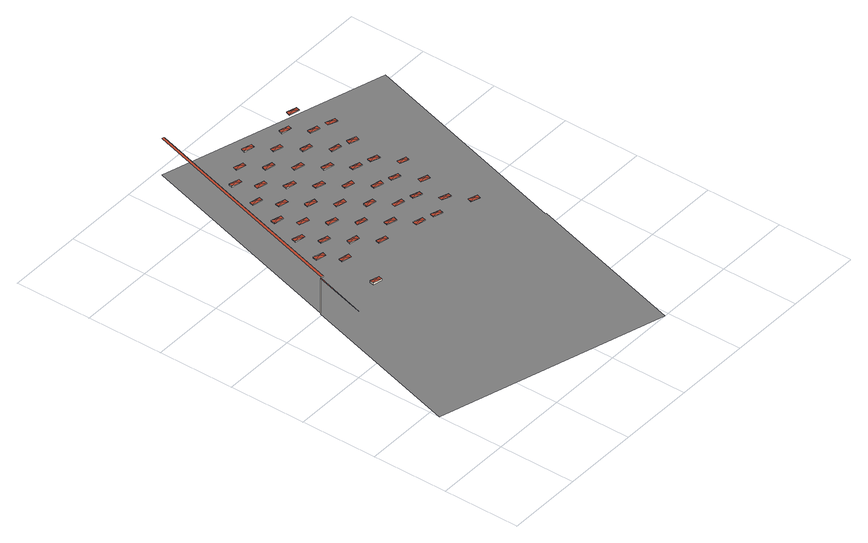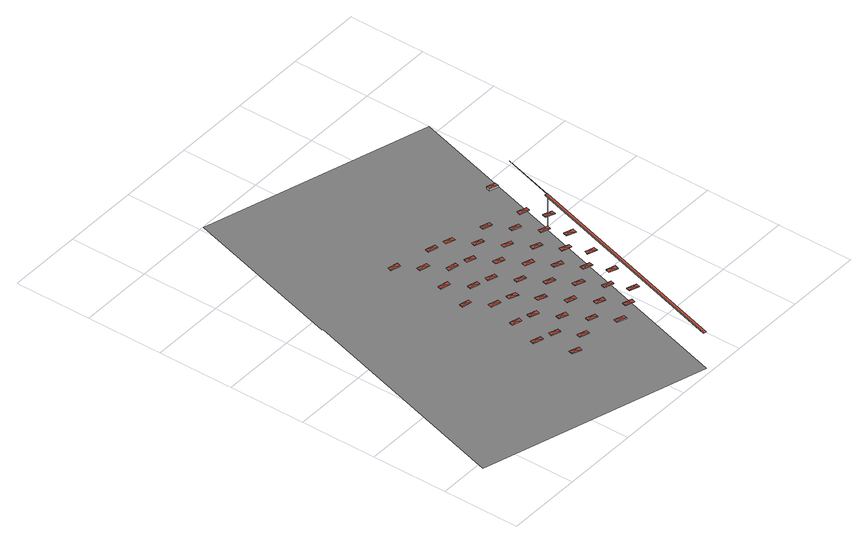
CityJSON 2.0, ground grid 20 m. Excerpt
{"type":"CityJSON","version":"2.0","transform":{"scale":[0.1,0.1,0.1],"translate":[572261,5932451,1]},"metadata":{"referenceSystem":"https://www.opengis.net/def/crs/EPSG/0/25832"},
"CityObjects":{
"building1":{"type":"Building","attributes":{"Grundfläche 2D":"6445.333892","Grundhöhe NN":"1.475"},"children":["building1-1","building1-2","building1-3","building1-4","building1-5","building1-6","building1-7","building1-8","building1-9","building1-10","building1-11","building1-12","building1-13","building1-14","building1-15","building1-16","building1-17","building1-18","building1-19","building1-20","building1-21","building1-22","building1-23","building1-24","building1-25","building1-26","building1-27","building1-28","building1-29","building1-30","building1-31","building1-32","building1-33","building1-34","building1-35","building1-36","building1-37","building1-38","building1-39","building1-40","building1-41","building1-42","building1-43","building1-44","building1-45","building1-46","building1-47"],"geometry":[{"type":"MultiSurface","lod":"3","boundaries":[[[0,1,2]],[[0,2,3,4]],[[2,5,6,7]],[[8,6,5,9]],[[10,11,12,13,14,15,16,17,4,3]],[[18,19,20,7,6,8]]],"semantics":{"surfaces":[{"type":"RoofSurface"},{"type":"WallSurface"},{"type":"GroundSurface"}],"values":[0,1,1,1,2,0]}}]},
"building1-1":{"type":"BuildingInstallation","parents":["building1"],"geometry":[{"type":"MultiSurface","lod":"3","boundaries":[[[21,22,23]],[[23,22,24]],[[25,22,21]],[[24,22,25]],[[26,27,21,23]],[[27,28,25,21]],[[28,29,24,25]],[[29,26,23,24]]],"semantics":{"surfaces":[{"type":"RoofSurface"},{"type":"WallSurface"}],"values":[0,0,0,0,1,1,1,1]}}]},
"building1-2":{"type":"BuildingInstallation","parents":["building1"],"geometry":[{"type":"MultiSurface","lod":"3","boundaries":[[[30,31,32]],[[32,31,33]],[[34,31,30]],[[33,31,34]],[[35,30,32,36]],[[35,37,34,30]],[[37,38,33,34]],[[38,36,32,33]]],"semantics":{"surfaces":[{"type":"RoofSurface"},{"type":"WallSurface"}],"values":[0,0,0,0,1,1,1,1]}}]},
"building1-3":{"type":"BuildingInstallation","parents":["building1"],"geometry":[{"type":"MultiSurface","lod":"3","boundaries":[[[39,40,41]],[[41,40,42]],[[43,40,39]],[[42,40,43]],[[44,45,39,41]],[[45,46,43,39]],[[46,47,42,43]],[[47,44,41,42]]],"semantics":{"surfaces":[{"type":"RoofSurface"},{"type":"WallSurface"}],"values":[0,0,0,0,1,1,1,1]}}]},
"building1-4":{"type":"BuildingInstallation","parents":["building1"],"geometry":[{"type":"MultiSurface","lod":"3","boundaries":[[[48,49,50]],[[50,49,51]],[[52,49,48]],[[51,49,52]],[[53,54,48,50]],[[54,55,52,48]],[[55,56,51,52]],[[56,53,50,51]]],"semantics":{"surfaces":[{"type":"RoofSurface"},{"type":"WallSurface"}],"values":[0,0,0,0,1,1,1,1]}}]},
"building1-5":{"type":"BuildingInstallation","parents":["building1"],"geometry":[{"type":"MultiSurface","lod":"3","boundaries":[[[57,58,59]],[[59,58,60]],[[61,58,57]],[[60,58,61]],[[62,63,57,59]],[[63,64,61,57]],[[64,65,60,61]],[[65,62,59,60]]],"semantics":{"surfaces":[{"type":"RoofSurface"},{"type":"WallSurface"}],"values":[0,0,0,0,1,1,1,1]}}]},
"building1-6":{"type":"BuildingInstallation","parents":["building1"],"geometry":[{"type":"MultiSurface","lod":"3","boundaries":[[[66,67,68]],[[68,67,69]],[[70,67,66]],[[69,67,70]],[[71,72,66,68]],[[72,73,70,66]],[[73,74,69,70]],[[74,71,68,69]]],"semantics":{"surfaces":[{"type":"RoofSurface"},{"type":"WallSurface"}],"values":[0,0,0,0,1,1,1,1]}}]},
"building1-7":{"type":"BuildingInstallation","parents":["building1"],"geometry":[{"type":"MultiSurface","lod":"3","boundaries":[[[75,76,77]],[[77,76,78]],[[79,76,75]],[[78,76,79]],[[80,81,75,77]],[[81,82,79,75]],[[82,83,78,79]],[[83,80,77,78]]],"semantics":{"surfaces":[{"type":"RoofSurface"},{"type":"WallSurface"}],"values":[0,0,0,0,1,1,1,1]}}]},
"building1-8":{"type":"BuildingInstallation","parents":["building1"],"geometry":[{"type":"MultiSurface","lod":"3","boundaries":[[[84,85,86]],[[86,85,87]],[[88,85,84]],[[87,85,88]],[[89,90,86,87]],[[90,91,84,86]],[[91,92,88,84]],[[92,89,87,88]]],"semantics":{"surfaces":[{"type":"RoofSurface"},{"type":"WallSurface"}],"values":[0,0,0,0,1,1,1,1]}}]},
"building1-9":{"type":"BuildingInstallation","parents":["building1"],"geometry":[{"type":"MultiSurface","lod":"3","boundaries":[[[93,94,95]],[[95,94,96]],[[97,94,93]],[[96,94,97]],[[98,99,93,95]],[[97,93,99,100]],[[100,101,96,97]],[[101,98,95,96]]],"semantics":{"surfaces":[{"type":"RoofSurface"},{"type":"WallSurface"}],"values":[0,0,0,0,1,1,1,1]}}]},
"building1-10":{"type":"BuildingInstallation","parents":["building1"],"geometry":[{"type":"MultiSurface","lod":"3","boundaries":[[[102,103,104]],[[104,103,105]],[[106,103,102]],[[105,103,106]],[[107,108,102,104]],[[108,109,106,102]],[[109,110,105,106]],[[110,107,104,105]]],"semantics":{"surfaces":[{"type":"RoofSurface"},{"type":"WallSurface"}],"values":[0,0,0,0,1,1,1,1]}}]},
"building1-11":{"type":"BuildingInstallation","parents":["building1"],"geometry":[{"type":"MultiSurface","lod":"3","boundaries":[[[111,112,113]],[[113,112,114]],[[115,112,111]],[[114,112,115]],[[116,117,111,113]],[[117,118,115,111]],[[118,119,114,115]],[[119,116,113,114]]],"semantics":{"surfaces":[{"type":"RoofSurface"},{"type":"WallSurface"}],"values":[0,0,0,0,1,1,1,1]}}]},
"building1-12":{"type":"BuildingInstallation","parents":["building1"],"geometry":[{"type":"MultiSurface","lod":"3","boundaries":[[[120,121,122]],[[122,121,123]],[[124,121,120]],[[123,121,124]],[[125,126,120,122]],[[126,127,124,120]],[[127,128,123,124]],[[128,125,122,123]]],"semantics":{"surfaces":[{"type":"RoofSurface"},{"type":"WallSurface"}],"values":[0,0,0,0,1,1,1,1]}}]},
"building1-13":{"type":"BuildingInstallation","parents":["building1"],"geometry":[{"type":"MultiSurface","lod":"3","boundaries":[[[129,130,131]],[[131,130,132]],[[133,130,129]],[[132,130,133]],[[134,135,129,131]],[[135,136,133,129]],[[136,137,132,133]],[[137,134,131,132]]],"semantics":{"surfaces":[{"type":"RoofSurface"},{"type":"WallSurface"}],"values":[0,0,0,0,1,1,1,1]}}]},
"building1-14":{"type":"BuildingInstallation","parents":["building1"],"geometry":[{"type":"MultiSurface","lod":"3","boundaries":[[[138,139,140]],[[140,139,141]],[[142,139,138]],[[141,139,142]],[[143,144,138,140]],[[144,145,142,138]],[[145,146,141,142]],[[146,143,140,141]]],"semantics":{"surfaces":[{"type":"RoofSurface"},{"type":"WallSurface"}],"values":[0,0,0,0,1,1,1,1]}}]},
"building1-15":{"type":"BuildingInstallation","parents":["building1"],"geometry":[{"type":"MultiSurface","lod":"3","boundaries":[[[147,148,149]],[[149,148,150]],[[151,148,147]],[[150,148,151]],[[152,153,147,149]],[[153,154,151,147]],[[154,155,150,151]],[[155,152,149,150]]],"semantics":{"surfaces":[{"type":"RoofSurface"},{"type":"WallSurface"}],"values":[0,0,0,0,1,1,1,1]}}]},
"building1-16":{"type":"BuildingInstallation","parents":["building1"],"geometry":[{"type":"MultiSurface","lod":"3","boundaries":[[[156,157,158]],[[158,157,159]],[[160,157,156]],[[159,157,160]],[[161,162,156,158]],[[162,163,160,156]],[[163,164,159,160]],[[164,161,158,159]]],"semantics":{"surfaces":[{"type":"RoofSurface"},{"type":"WallSurface"}],"values":[0,0,0,0,1,1,1,1]}}]},
"building1-17":{"type":"BuildingInstallation","parents":["building1"],"geometry":[{"type":"MultiSurface","lod":"3","boundaries":[[[165,166,167]],[[167,166,168]],[[169,166,165]],[[168,166,169]],[[170,171,169,165]],[[172,170,165,167]],[[171,173,168,169]],[[173,172,167,168]]],"semantics":{"surfaces":[{"type":"RoofSurface"},{"type":"WallSurface"}],"values":[0,0,0,0,1,1,1,1]}}]},
"building1-18":{"type":"BuildingInstallation","parents":["building1"],"geometry":[{"type":"MultiSurface","lod":"3","boundaries":[[[174,175,176]],[[176,175,177]],[[178,175,174]],[[177,175,178]],[[179,180,174,176]],[[180,181,178,174]],[[181,182,177,178]],[[182,179,176,177]]],"semantics":{"surfaces":[{"type":"RoofSurface"},{"type":"WallSurface"}],"values":[0,0,0,0,1,1,1,1]}}]},
"building1-19":{"type":"BuildingInstallation","parents":["building1"],"geometry":[{"type":"MultiSurface","lod":"3","boundaries":[[[183,184,185]],[[185,184,186]],[[187,184,183]],[[186,184,187]],[[188,189,183,185]],[[189,190,187,183]],[[190,191,186,187]],[[191,188,185,186]]],"semantics":{"surfaces":[{"type":"RoofSurface"},{"type":"WallSurface"}],"values":[0,0,0,0,1,1,1,1]}}]},
"building1-20":{"type":"BuildingInstallation","parents":["building1"],"geometry":[{"type":"MultiSurface","lod":"3","boundaries":[[[192,193,194]],[[194,193,195]],[[196,193,192]],[[195,193,196]],[[197,198,192,194]],[[198,199,196,192]],[[199,200,195,196]],[[200,197,194,195]]],"semantics":{"surfaces":[{"type":"RoofSurface"},{"type":"WallSurface"}],"values":[0,0,0,0,1,1,1,1]}}]},
"building1-21":{"type":"BuildingInstallation","parents":["building1"],"geometry":[{"type":"MultiSurface","lod":"3","boundaries":[[[201,202,203]],[[203,202,204]],[[205,202,201]],[[204,202,205]],[[206,207,201,203]],[[207,208,205,201]],[[208,209,204,205]],[[209,206,203,204]]],"semantics":{"surfaces":[{"type":"RoofSurface"},{"type":"WallSurface"}],"values":[0,0,0,0,1,1,1,1]}}]},
"building1-22":{"type":"BuildingInstallation","parents":["building1"],"geometry":[{"type":"MultiSurface","lod":"3","boundaries":[[[210,211,212]],[[212,211,213]],[[214,211,210]],[[213,211,214]],[[215,216,210,212]],[[217,215,212,213]],[[216,218,214,210]],[[218,217,213,214]]],"semantics":{"surfaces":[{"type":"RoofSurface"},{"type":"WallSurface"}],"values":[0,0,0,0,1,1,1,1]}}]},
"building1-23":{"type":"BuildingInstallation","parents":["building1"],"geometry":[{"type":"MultiSurface","lod":"3","boundaries":[[[219,220,221]],[[221,220,222]],[[223,220,219]],[[222,220,223]],[[224,225,219,221]],[[225,226,223,219]],[[226,227,222,223]],[[227,224,221,222]]],"semantics":{"surfaces":[{"type":"RoofSurface"},{"type":"WallSurface"}],"values":[0,0,0,0,1,1,1,1]}}]},
"building1-24":{"type":"BuildingInstallation","parents":["building1"],"geometry":[{"type":"MultiSurface","lod":"3","boundaries":[[[228,229,230]],[[230,229,231]],[[232,229,228]],[[231,229,232]],[[233,234,228,230]],[[234,235,232,228]],[[235,236,231,232]],[[236,233,230,231]]],"semantics":{"surfaces":[{"type":"RoofSurface"},{"type":"WallSurface"}],"values":[0,0,0,0,1,1,1,1]}}]},
"building1-25":{"type":"BuildingInstallation","parents":["building1"],"geometry":[{"type":"MultiSurface","lod":"3","boundaries":[[[237,238,239]],[[239,238,240]],[[241,238,237]],[[240,238,241]],[[242,243,237,239]],[[243,244,241,237]],[[244,245,240,241]],[[245,242,239,240]]],"semantics":{"surfaces":[{"type":"RoofSurface"},{"type":"WallSurface"}],"values":[0,0,0,0,1,1,1,1]}}]},
"building1-26":{"type":"BuildingInstallation","parents":["building1"],"geometry":[{"type":"MultiSurface","lod":"3","boundaries":[[[246,247,248]],[[248,247,249]],[[250,247,246]],[[249,247,250]],[[251,252,250,246]],[[253,251,246,248]],[[252,254,249,250]],[[254,253,248,249]]],"semantics":{"surfaces":[{"type":"RoofSurface"},{"type":"WallSurface"}],"values":[0,0,0,0,1,1,1,1]}}]},
"building1-27":{"type":"BuildingInstallation","parents":["building1"],"geometry":[{"type":"MultiSurface","lod":"3","boundaries":[[[255,256,257]],[[257,256,258]],[[259,256,255]],[[258,256,259]],[[260,261,255,257]],[[261,262,259,255]],[[262,263,258,259]],[[263,260,257,258]]],"semantics":{"surfaces":[{"type":"RoofSurface"},{"type":"WallSurface"}],"values":[0,0,0,0,1,1,1,1]}}]},
"building1-28":{"type":"BuildingInstallation","parents":["building1"],"geometry":[{"type":"MultiSurface","lod":"3","boundaries":[[[264,265,266]],[[266,265,267]],[[268,265,264]],[[267,265,268]],[[269,270,264,266]],[[271,269,266,267]],[[270,272,268,264]],[[272,271,267,268]]],"semantics":{"surfaces":[{"type":"RoofSurface"},{"type":"WallSurface"}],"values":[0,0,0,0,1,1,1,1]}}]},
"building1-29":{"type":"BuildingInstallation","parents":["building1"],"geometry":[{"type":"MultiSurface","lod":"3","boundaries":[[[273,274,275]],[[275,274,276]],[[277,274,273]],[[276,274,277]],[[278,279,273,275]],[[279,280,277,273]],[[280,281,276,277]],[[281,278,275,276]]],"semantics":{"surfaces":[{"type":"RoofSurface"},{"type":"WallSurface"}],"values":[0,0,0,0,1,1,1,1]}}]},
"building1-30":{"type":"BuildingInstallation","parents":["building1"],"geometry":[{"type":"MultiSurface","lod":"3","boundaries":[[[282,283,284]],[[284,283,285]],[[286,283,282]],[[285,283,286]],[[287,288,284,285]],[[289,282,284,288]],[[289,290,286,282]],[[290,287,285,286]]],"semantics":{"surfaces":[{"type":"RoofSurface"},{"type":"WallSurface"}],"values":[0,0,0,0,1,1,1,1]}}]},
"building1-31":{"type":"BuildingInstallation","parents":["building1"],"geometry":[{"type":"MultiSurface","lod":"3","boundaries":[[[291,292,293]],[[293,292,294]],[[295,292,291]],[[294,292,295]],[[296,297,295,291]],[[296,291,293]],[[297,294,295]]],"semantics":{"surfaces":[{"type":"RoofSurface"},{"type":"WallSurface"}],"values":[0,0,0,0,1,1,1]}}]},
"building1-32":{"type":"BuildingInstallation","parents":["building1"],"geometry":[{"type":"MultiSurface","lod":"3","boundaries":[[[298,299,300]],[[300,299,301]],[[302,299,298]],[[301,299,302]],[[303,304,298,300]],[[304,305,302,298]],[[305,306,301,302]],[[306,303,300,301]]],"semantics":{"surfaces":[{"type":"RoofSurface"},{"type":"WallSurface"}],"values":[0,0,0,0,1,1,1,1]}}]},
"building1-33":{"type":"BuildingInstallation","parents":["building1"],"geometry":[{"type":"MultiSurface","lod":"3","boundaries":[[[307,308,309]],[[309,308,310]],[[311,308,307]],[[310,308,311]],[[312,313,307,309]],[[313,314,311,307]],[[314,315,310,311]],[[315,312,309,310]]],"semantics":{"surfaces":[{"type":"RoofSurface"},{"type":"WallSurface"}],"values":[0,0,0,0,1,1,1,1]}}]},
"building1-34":{"type":"BuildingInstallation","parents":["building1"],"geometry":[{"type":"MultiSurface","lod":"3","boundaries":[[[316,317,318]],[[318,317,319]],[[320,317,316]],[[319,317,320]],[[321,322,316,318]],[[322,323,320,316]],[[323,324,319,320]],[[324,321,318,319]]],"semantics":{"surfaces":[{"type":"RoofSurface"},{"type":"WallSurface"}],"values":[0,0,0,0,1,1,1,1]}}]},
"building1-35":{"type":"BuildingInstallation","parents":["building1"],"geometry":[{"type":"MultiSurface","lod":"3","boundaries":[[[325,326,327]],[[327,326,328]],[[329,326,325]],[[328,326,329]],[[330,331,327,328]],[[332,330,328,329]],[[331,333,325,327]],[[333,332,329,325]]],"semantics":{"surfaces":[{"type":"RoofSurface"},{"type":"WallSurface"}],"values":[0,0,0,0,1,1,1,1]}}]},
"building1-36":{"type":"BuildingInstallation","parents":["building1"],"geometry":[{"type":"MultiSurface","lod":"3","boundaries":[[[334,335,336]],[[336,335,337]],[[338,335,334]],[[337,335,338]],[[339,340,336,337]],[[341,342,338,334]],[[340,341,334,336]],[[342,339,337,338]]],"semantics":{"surfaces":[{"type":"RoofSurface"},{"type":"WallSurface"}],"values":[0,0,0,0,1,1,1,1]}}]},
"building1-37":{"type":"BuildingInstallation","parents":["building1"],"geometry":[{"type":"MultiSurface","lod":"3","boundaries":[[[343,344,345]],[[345,344,346]],[[347,344,343]],[[346,344,347]],[[348,349,343,345]],[[349,350,347,343]],[[350,351,346,347]],[[351,348,345,346]]],"semantics":{"surfaces":[{"type":"RoofSurface"},{"type":"WallSurface"}],"values":[0,0,0,0,1,1,1,1]}}]},
"building1-38":{"type":"BuildingInstallation","parents":["building1"],"geometry":[{"type":"MultiSurface","lod":"3","boundaries":[[[352,353,354]],[[354,353,355]],[[356,353,352]],[[355,353,356]],[[357,352,354]],[[357,358,356,352]],[[358,355,356]]],"semantics":{"surfaces":[{"type":"RoofSurface"},{"type":"WallSurface"}],"values":[0,0,0,0,1,1,1]}}]},
"building1-39":{"type":"BuildingInstallation","parents":["building1"],"geometry":[{"type":"MultiSurface","lod":"3","boundaries":[[[359,360,361]],[[361,360,362]],[[363,360,359]],[[362,360,363]],[[364,365,359,361]],[[365,366,363,359]],[[366,367,362,363]],[[367,364,361,362]]],"semantics":{"surfaces":[{"type":"RoofSurface"},{"type":"WallSurface"}],"values":[0,0,0,0,1,1,1,1]}}]},
"building1-40":{"type":"BuildingInstallation","parents":["building1"],"geometry":[{"type":"MultiSurface","lod":"3","boundaries":[[[368,369,370]],[[370,369,371]],[[372,369,368]],[[371,369,372]],[[373,374,368,370]],[[374,375,372,368]],[[375,376,371,372]],[[376,373,370,371]]],"semantics":{"surfaces":[{"type":"RoofSurface"},{"type":"WallSurface"}],"values":[0,0,0,0,1,1,1,1]}}]},
"building1-41":{"type":"BuildingInstallation","parents":["building1"],"geometry":[{"type":"MultiSurface","lod":"3","boundaries":[[[377,378,379]],[[379,378,380]],[[381,378,377]],[[380,378,381]],[[382,383,377,379]],[[383,384,381,377]],[[384,385,380,381]],[[385,382,379,380]]],"semantics":{"surfaces":[{"type":"RoofSurface"},{"type":"WallSurface"}],"values":[0,0,0,0,1,1,1,1]}}]},
"building1-42":{"type":"BuildingInstallation","parents":["building1"],"geometry":[{"type":"MultiSurface","lod":"3","boundaries":[[[386,387,388]],[[388,387,389]],[[390,387,386]],[[389,387,390]],[[391,392,390,386]],[[391,386,388]],[[392,389,390]]],"semantics":{"surfaces":[{"type":"RoofSurface"},{"type":"WallSurface"}],"values":[0,0,0,0,1,1,1]}}]},
"building1-43":{"type":"BuildingInstallation","parents":["building1"],"geometry":[{"type":"MultiSurface","lod":"3","boundaries":[[[393,394,395]],[[395,394,396]],[[397,394,393]],[[396,394,397]],[[398,393,395,399]],[[398,400,397,393]],[[401,396,397,400]],[[401,399,395,396]]],"semantics":{"surfaces":[{"type":"RoofSurface"},{"type":"WallSurface"}],"values":[0,0,0,0,1,1,1,1]}}]},
"building1-44":{"type":"BuildingInstallation","parents":["building1"],"geometry":[{"type":"MultiSurface","lod":"3","boundaries":[[[402,403,404]],[[404,403,405]],[[406,403,402]],[[405,403,406]],[[404,405,407,408]],[[408,409,402,404]],[[409,410,406,402]],[[410,407,405,406]]],"semantics":{"surfaces":[{"type":"RoofSurface"},{"type":"WallSurface"}],"values":[0,0,0,0,1,1,1,1]}}]},
"building1-45":{"type":"BuildingInstallation","parents":["building1"],"geometry":[{"type":"MultiSurface","lod":"3","boundaries":[[[411,412,413]],[[413,412,414]],[[415,412,411]],[[414,412,415]],[[416,417,415,411]],[[418,419,413,414]],[[419,416,411,413]],[[417,418,414,415]]],"semantics":{"surfaces":[{"type":"RoofSurface"},{"type":"WallSurface"}],"values":[0,0,0,0,1,1,1,1]}}]},
"building1-46":{"type":"BuildingInstallation","parents":["building1"],"geometry":[{"type":"MultiSurface","lod":"3","boundaries":[[[420,421,422]],[[422,421,423]],[[424,421,420]],[[423,421,424]],[[425,426,423,424]],[[427,428,420,422]],[[428,425,424,420]],[[422,423,426,427]]],"semantics":{"surfaces":[{"type":"RoofSurface"},{"type":"WallSurface"}],"values":[0,0,0,0,1,1,1,1]}}]},
"building1-47":{"type":"BuildingInstallation","parents":["building1"],"geometry":[{"type":"MultiSurface","lod":"3","boundaries":[[[429,430,431]],[[431,430,432]],[[433,430,429]],[[432,430,433]],[[434,435,429,431]],[[435,436,433,429]],[[436,437,432,433]],[[437,434,431,432]]],"semantics":{"surfaces":[{"type":"RoofSurface"},{"type":"WallSurface"}],"values":[0,0,0,0,1,1,1,1]}}]}
},
"vertices":[
[128,606,105],[87,467,105],[129,606,105],[129,606,5],[128,606,5],[136,604,105],[136,604,108],[129,606,108],[306,1182,108],[306,1182,105],[300,1184,5],[300,1186,5],[884,1014,5],[713,432,5],[716,432,5],[589,1,5],[3,173,5],[1,174,5],[306,1184,108],[300,1186,108],[300,1184,108],
[200,490,115],[190,499,116],[177,497,115],[180,508,115],[203,501,115],[177,497,109],[200,490,110],[203,501,110],[180,508,109],
[196,644,109],[185,654,110],[171,652,108],[174,663,108],[199,655,109],[196,644,108],[171,652,106],[199,655,108],[174,663,106],
[224,595,111],[213,604,112],[199,602,110],[202,613,110],[228,606,111],[199,602,109],[224,595,110],[228,606,110],[202,613,109],
[219,721,109],[208,730,110],[193,728,108],[197,740,108],[222,732,109],[193,728,106],[219,721,108],[222,732,108],[197,740,106],
[247,671,111],[236,681,112],[222,679,110],[225,690,110],[250,682,111],[222,679,109],[247,671,110],[250,682,110],[225,690,109],
[284,619,114],[273,628,115],[258,626,113],[262,637,113],[287,630,114],[258,626,111],[284,619,113],[287,630,113],[262,637,111],
[241,798,109],[230,807,110],[216,805,108],[219,816,108],[245,809,109],[216,805,106],[241,798,108],[245,809,108],[219,816,106],
[321,567,116],[310,576,117],[296,574,115],[299,585,115],[324,578,116],[299,585,114],[296,574,114],[321,567,115],[324,578,115],
[269,748,111],[258,757,112],[244,756,110],[247,767,110],[273,759,111],[244,756,109],[269,748,110],[273,759,110],[247,767,109],
[306,695,114],[295,705,115],[281,703,113],[284,714,113],[310,707,114],[281,703,111],[306,695,113],[310,707,113],[284,714,111],
[264,875,109],[253,884,110],[239,882,108],[242,893,108],[267,886,109],[239,882,106],[264,875,108],[267,886,108],[242,893,106],
[344,643,116],[333,652,117],[318,651,115],[322,662,115],[347,654,116],[318,651,114],[344,643,115],[347,654,115],[322,662,114],
[292,825,111],[281,834,112],[267,832,110],[270,843,110],[295,836,111],[267,832,109],[292,825,110],[295,836,110],[270,843,109],
[381,590,119],[370,599,120],[356,598,118],[359,609,118],[385,601,119],[356,598,116],[381,590,118],[385,601,118],[359,609,116],
[329,772,114],[318,782,115],[304,780,113],[307,791,113],[332,783,114],[304,780,111],[329,772,113],[332,783,113],[307,791,111],
[287,951,109],[276,960,110],[261,959,108],[264,970,108],[290,962,109],[261,959,106],[287,951,108],[290,962,108],[264,970,106],
[418,538,121],[407,547,122],[393,545,120],[396,556,120],[421,549,121],[418,538,120],[421,549,120],[393,545,119],[396,556,119],
[366,720,116],[355,729,117],[341,728,115],[344,739,115],[370,731,116],[341,728,114],[366,720,115],[370,731,115],[344,739,114],
[315,902,111],[304,911,112],[289,909,110],[293,920,110],[318,913,111],[289,909,109],[315,902,110],[318,913,110],[293,920,109],
[404,667,119],[393,676,120],[379,674,118],[382,685,118],[407,678,119],[379,674,116],[404,667,118],[407,678,118],[382,685,116],
[352,849,114],[340,858,115],[326,857,113],[329,868,113],[355,860,114],[326,857,111],[352,849,113],[355,860,113],[329,868,111],
[464,525,120],[453,534,122],[439,532,121],[442,543,121],[467,536,120],[439,532,120],[464,525,119],[442,543,120],[467,536,119],
[441,615,121],[430,624,122],[416,622,120],[419,633,120],[444,626,121],[416,622,119],[441,615,120],[444,626,120],[419,633,119],
[389,797,116],[378,806,117],[364,804,115],[367,815,115],[392,808,116],[364,804,114],[389,797,115],[392,808,115],[367,815,114],
[337,978,111],[326,988,112],[312,986,110],[315,997,110],[340,989,111],[312,986,109],[337,978,110],[340,989,110],[315,997,109],
[426,744,119],[415,753,120],[401,751,118],[404,762,118],[430,755,119],[426,744,118],[430,755,118],[401,751,116],[404,762,116],
[374,926,114],[363,935,115],[349,933,113],[352,944,113],[377,937,114],[349,933,111],[374,926,113],[377,937,113],[352,944,111],
[487,601,120],[476,610,122],[462,608,121],[465,619,121],[490,612,120],[462,608,120],[487,601,119],[465,619,120],[490,612,119],
[463,691,121],[452,701,122],[438,699,120],[441,710,120],[467,703,121],[438,699,119],[463,691,120],[467,703,120],[441,710,119],
[412,873,116],[401,883,117],[386,881,115],[389,892,115],[415,885,116],[389,892,114],[386,881,114],[412,873,115],[415,885,115],
[524,548,117],[513,557,119],[499,555,118],[502,567,118],[527,559,117],[524,548,116],[527,559,116],
[449,820,119],[438,830,120],[424,828,118],[427,839,118],[452,831,119],[424,828,116],[449,820,118],[452,831,118],[427,839,116],
[397,1002,114],[386,1012,115],[371,1010,113],[375,1021,113],[400,1013,114],[371,1010,111],[397,1002,113],[400,1013,113],[375,1021,111],
[561,496,115],[551,505,117],[536,503,116],[540,515,116],[565,507,115],[536,503,115],[561,496,114],[565,507,114],[540,515,115],
[509,678,120],[498,687,122],[484,685,121],[487,696,121],[512,689,120],[487,696,120],[484,685,120],[512,689,119],[509,678,119],
[486,768,121],[475,777,122],[461,776,120],[464,787,120],[489,779,121],[464,787,119],[461,776,119],[486,768,120],[489,779,120],
[434,950,116],[423,959,117],[409,958,115],[412,969,115],[437,961,116],[409,958,114],[434,950,115],[437,961,115],[412,969,114],
[547,625,117],[536,634,119],[522,632,118],[525,643,118],[550,636,117],[547,625,116],[550,636,116],
[472,897,119],[461,906,120],[446,904,118],[450,916,118],[475,908,119],[446,904,116],[472,897,118],[475,908,118],[450,916,116],
[532,754,120],[521,764,122],[507,762,121],[510,773,121],[535,766,120],[507,762,120],[532,754,119],[535,766,119],[510,773,120],
[509,845,121],[498,854,122],[483,852,120],[487,863,120],[512,856,121],[483,852,119],[509,845,120],[512,856,120],[487,863,119],
[569,702,117],[558,711,119],[544,709,118],[548,720,118],[572,713,117],[569,702,116],[572,713,116],
[494,974,119],[483,983,120],[469,981,118],[472,992,118],[497,985,119],[494,974,118],[469,981,116],[497,985,118],[472,992,116],
[554,831,120],[543,840,122],[529,838,121],[533,850,121],[558,842,120],[533,850,120],[529,838,120],[554,831,119],[558,842,119],
[531,922,121],[520,931,122],[506,929,120],[509,940,120],[534,933,121],[531,922,120],[534,933,120],[509,940,119],[506,929,119],
[577,908,120],[566,918,122],[552,916,121],[555,927,121],[580,919,120],[580,919,119],[555,927,120],[552,916,120],[577,908,119],
[554,998,121],[543,1007,122],[528,1006,120],[532,1017,120],[557,1009,121],[528,1006,119],[554,998,120],[557,1009,120],[532,1017,119]
]}
